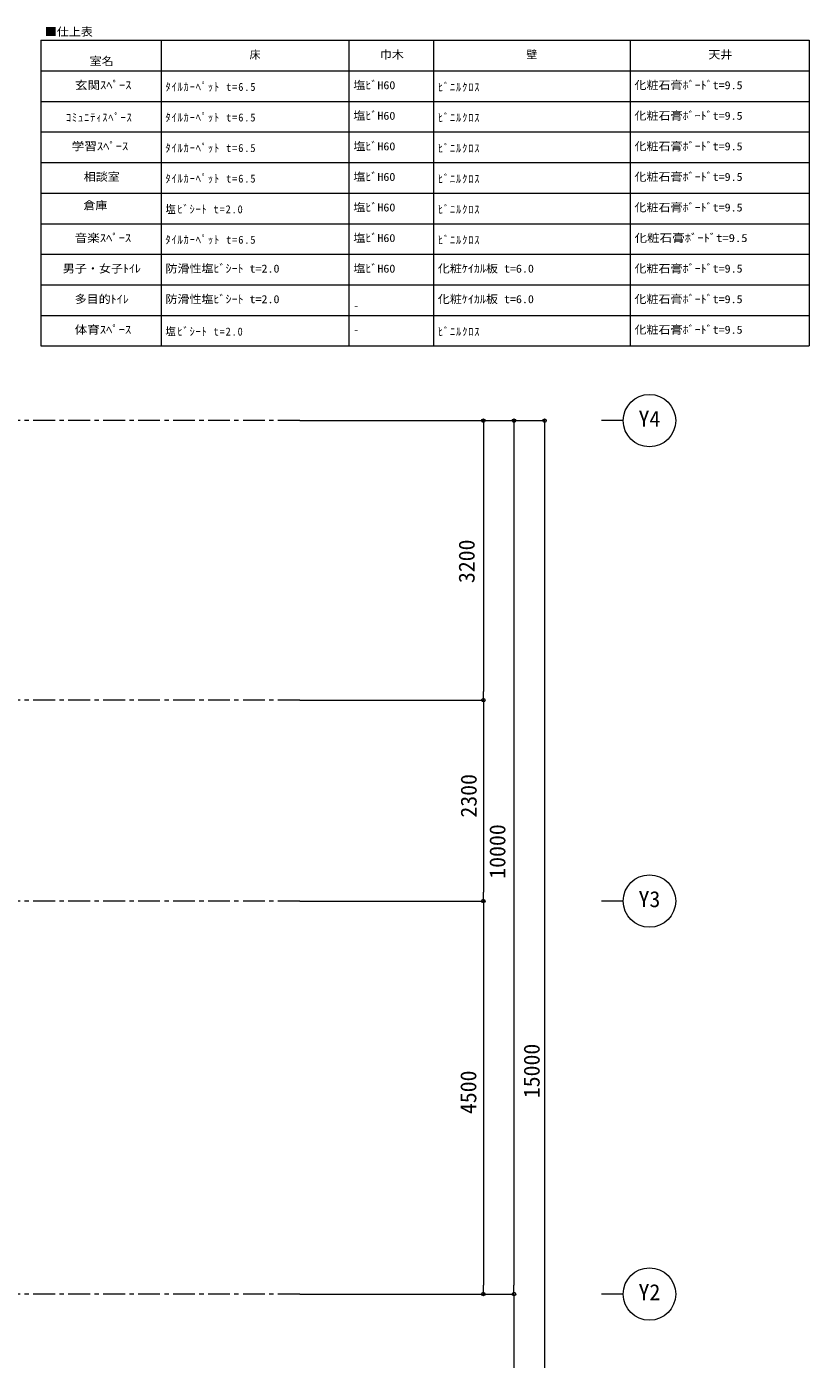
# Model space of a CAD drawing. Units: millimetres at full size, sheet at 1:50, with parts at other scales. Extents: x -18293 to 19316, y -13157 to 12422.
# Drawn here: x 10361 to 19316, y -2837 to 12422 of the extents above; entities that cross this region are included whole.
import ezdxf
from ezdxf.enums import TextEntityAlignment as Align

# ---------------------------------------------------------------- set-up
doc = ezdxf.new("R2010")
doc.units = ezdxf.units.MM
doc.header["$LTSCALE"] = 50
doc.header["$PDMODE"] = 32
doc.header["$PDSIZE"] = 40
doc.linetypes.add('CHAIN1', pattern=[8, 5, -1, 1, -1])
for name, color, linetype, lineweight in [('0-8', 3, 'Continuous', 13), ('1-1_表（文字_固定）', 4, 'Continuous', 9), ('1-6', 7, 'Continuous', 13)]:
    doc.layers.add(name, color=color, linetype=linetype, lineweight=lineweight)
doc.styles.add('ＭＳ ゴシック', font='')
doc.styles.get('ＭＳ ゴシック').set_extended_font_data('MS Gothic')

msp = doc.modelspace()

# ---------------------------------------------------------------- linework, layer by layer
at = {"layer": '0-8', "color": 7}
for p, q in [((10524.85, 12265.71), (19315.51, 12265.71)), ((10524.85, 12265.71), (10524.85, 8765.71)), ((11898.66, 12265.71), (11898.66, 8765.71)), ((14048.66, 12265.71), (14048.66, 8765.71)), ((15015.51, 12265.71), (15015.51, 8765.71)), ((17265.51, 12265.71), (17265.51, 8765.71)), ((19315.51, 12265.71), (19315.51, 8765.71)), ((10524.85, 11915.71), (19315.51, 11915.71)), ((10524.85, 11565.71), (19315.51, 11565.71)), ((10524.85, 11215.71), (19315.51, 11215.71)), ((10524.85, 10865.71), (19315.51, 10865.71)), ((10524.85, 10515.71), (19315.51, 10515.71)), ((10524.85, 10165.71), (19315.51, 10165.71)), ((10524.85, 9815.71), (19315.51, 9815.71)), ((10524.85, 9465.71), (19315.51, 9465.71)), ((10524.85, 9115.71), (19315.51, 9115.71)), ((10524.85, 8765.71), (19315.51, 8765.71))]:
    msp.add_line(p, q, dxfattribs=at)
at = {"layer": '1-1_表（文字_固定）', "linetype": 'CHAIN1'}
for p, q in [((13486.5, 7910.61), (-14692.82, 7910.61)), ((13486.5, 4710.61), (2607.18, 4710.61)), ((13486.5, 2410.61), (5607.18, 2410.61)), ((13486.5, -2089.39), (-14692.82, -2089.39))]:
    msp.add_line(p, q, dxfattribs=at)
at = {"layer": '1-6'}
for p, q in [((13486.5, 7910.61), (16286.5, 7910.61)), ((15586.5, 7910.61), (15586.5, 7810.61)), ((15586.5, 7810.61), (15586.5, 4810.61)), ((15936.5, 7910.61), (15936.5, 7810.61)), ((15936.5, 7810.61), (15936.5, -1989.39)), ((16286.5, 7910.61), (16286.5, 7810.61)), ((16286.5, 7810.61), (16286.5, -6989.39)), ((17186.5, 7910.61), (16936.5, 7910.61)), ((15586.5, 4710.61), (15586.5, 4810.61)), ((13486.5, 4710.61), (15586.5, 4710.61)), ((15586.5, 4710.61), (15586.5, 4610.61)), ((15586.5, 4610.61), (15586.5, 2510.61)), ((15586.5, 2410.61), (15586.5, 2510.61)), ((13486.5, 2410.61), (15586.5, 2410.61)), ((15586.5, 2410.61), (15586.5, 2310.61)), ((15586.5, 2310.61), (15586.5, -1989.39)), ((17186.5, 2410.61), (16936.5, 2410.61)), ((13486.5, -2089.39), (15936.5, -2089.39)), ((15586.5, -2089.39), (15586.5, -1989.39)), ((15936.5, -2089.39), (15936.5, -1989.39)), ((15936.5, -2089.39), (15936.5, -2189.39)), ((17186.5, -2089.39), (16936.5, -2089.39)), ((15936.5, -2189.39), (15936.5, -6989.39))]:
    msp.add_line(p, q, dxfattribs=at)
for centre in [(17486.5, 7910.61), (17486.5, 2410.61), (17486.5, -2089.39)]:
    msp.add_circle(centre, 300, dxfattribs=at)
at = {"layer": '1-6', "color": 2}
for p in [(15586.5, 7910.61), (15936.5, 7910.61), (16286.5, 7910.61)]:
    msp.add_point(p, dxfattribs=at)
at = {"layer": '1-6'}
for p in [(15586.5, 4710.61), (15586.5, 2410.61), (15586.5, -2089.39), (15936.5, -2089.39)]:
    msp.add_point(p, dxfattribs=at)

# ---------------------------------------------------------------- texts
at = {"layer": '0-8', "style": 'ＭＳ ゴシック'}
for s, width, p in [('■仕上表', 1.1, (10568.16, 12289.2)), ('室名', 1.1, (11081.75, 11953.21)), ('巾木', 1.1, (14402.08, 12028.21)), ('天井', 1.1, (18160.51, 12028.21)), ('玄関ｽﾍﾟｰｽ', 1.15, (10913, 11678.21)), ('塩ﾋﾞH60', 1.1, (14098.66, 11678.21)), ('化粧石膏ﾎﾞｰﾄﾞt=9.5', 1.1, (17315.51, 11678.21)), ('塩ﾋﾞH60', 1.1, (14098.66, 11328.21)), ('化粧石膏ﾎﾞｰﾄﾞt=9.5', 1.1, (17315.51, 11328.21)), ('学習ｽﾍﾟｰｽ', 1.15, (10876.75, 10978.21)), ('塩ﾋﾞH60', 1.1, (14098.66, 10978.21)), ('化粧石膏ﾎﾞｰﾄﾞt=9.5', 1.1, (17315.51, 10978.21)), ('相談室', 1.1, (11014.25, 10628.21)), ('塩ﾋﾞH60', 1.1, (14098.66, 10628.21)), ('化粧石膏ﾎﾞｰﾄﾞt=9.5', 1.1, (17315.51, 10628.21)), ('倉庫', 1.1, (11010.16, 10302.54)), ('塩ﾋﾞH60', 1.1, (14098.66, 10278.21)), ('化粧石膏ﾎﾞｰﾄﾞt=9.5', 1.1, (17315.51, 10278.21)), ('音楽ｽﾍﾟｰｽ', 1.15, (10910.5, 9928.21)), ('塩ﾋﾞH60', 1.1, (14098.66, 9928.21)), ('化粧石膏ﾎﾞｰﾄﾞt=9.5', 1.15, (17315.51, 9928.21)), ('男子・女子ﾄｲﾚ', 1.1, (10775.5, 9578.21)), ('防滑性塩ﾋﾞｼｰﾄ t=2.0', 1.1, (11948.66, 9578.21)), ('塩ﾋﾞH60', 1.1, (14098.66, 9578.21)), ('化粧ｹｲｶﾙ板 t=6.0', 1.1, (15065.51, 9578.21)), ('化粧石膏ﾎﾞｰﾄﾞt=9.5', 1.1, (17315.51, 9578.21)), ('多目的ﾄｲﾚ', 1.1, (10910.5, 9228.21)), ('防滑性塩ﾋﾞｼｰﾄ t=2.0', 1.1, (11948.66, 9228.21)), ('化粧ｹｲｶﾙ板 t=6.0', 1.1, (15065.51, 9228.21)), ('化粧石膏ﾎﾞｰﾄﾞt=9.5', 1.1, (17315.51, 9228.21)), ('体育ｽﾍﾟｰｽ', 1.15, (10910.5, 8878.21)), ('化粧石膏ﾎﾞｰﾄﾞt=9.5', 1.1, (17315.51, 8878.21))]:
    msp.add_text(s, height=91.64, dxfattribs=dict(at, width=width)).set_placement(p, align=Align.BOTTOM_LEFT)
for s, p in [('床', (12911.16, 12028.21)), ('壁', (16078.01, 12028.21)), ('-', (14098.66, 9153.21)), ('-', (14098.66, 8878.21))]:
    msp.add_text(s, height=91.64, dxfattribs=at).set_placement(p, align=Align.BOTTOM_LEFT)
at = {"layer": '0-8', "char_height": 91.64, "attachment_point": 7, "style": 'ＭＳ ゴシック'}
for s, insert in [('\\T1.17;\\W0.95;ﾀｲﾙｶｰﾍﾟｯﾄ\\~t=6.5', (11948.66, 11678.21)), ('\\T1.17;\\W0.95;ﾋﾞﾆﾙｸﾛｽ', (15065.51, 11678.21)), ('\\T1.17;\\W0.95;ｺﾐｭﾆﾃｨｽﾍﾟｰｽ', (10809.25, 11328.21)), ('\\T1.17;\\W0.95;ﾀｲﾙｶｰﾍﾟｯﾄ\\~t=6.5', (11948.66, 11328.21)), ('\\T1.17;\\W0.95;ﾋﾞﾆﾙｸﾛｽ', (15065.51, 11328.21)), ('\\T1.17;\\W0.95;ﾀｲﾙｶｰﾍﾟｯﾄ\\~t=6.5', (11948.66, 10978.21)), ('\\T1.17;\\W0.95;ﾋﾞﾆﾙｸﾛｽ', (15065.51, 10978.21)), ('\\T1.17;\\W0.95;ﾀｲﾙｶｰﾍﾟｯﾄ\\~t=6.5', (11948.66, 10628.21)), ('\\T1.17;\\W0.95;ﾋﾞﾆﾙｸﾛｽ', (15065.51, 10628.21)), ('\\T1.16;\\W0.95;塩ﾋﾞｼｰﾄ\\~t=2.0', (11948.66, 10278.21)), ('\\T1.17;\\W0.95;ﾋﾞﾆﾙｸﾛｽ', (15065.51, 10278.21)), ('\\T1.17;\\W0.95;ﾀｲﾙｶｰﾍﾟｯﾄ\\~t=6.5', (11948.66, 9928.21)), ('\\T1.17;\\W0.95;ﾋﾞﾆﾙｸﾛｽ', (15065.51, 9928.21)), ('\\T1.16;\\W0.95;塩ﾋﾞｼｰﾄ\\~t=2.0', (11948.66, 8878.21)), ('\\T1.17;\\W0.95;ﾋﾞﾆﾙｸﾛｽ', (15065.51, 8878.21))]:
    msp.add_mtext(s, dxfattribs=dict(at, insert=insert))
at = {"layer": '1-6', "color": 3, "style": 'ＭＳ ゴシック'}
for s, p in [('Y4', (17361.5, 7785.61)), ('Y3', (17361.5, 2285.61)), ('Y2', (17361.5, -2214.39))]:
    msp.add_text(s, height=183.3, dxfattribs=at).set_placement(p, align=Align.BOTTOM_LEFT)
for s, p in [('3200', (15541.29, 6050.86)), ('2300', (15564.37, 3365.74)), ('10000', (15893.24, 2666.06)), ('15000', (16285.27, 153.3)), ('4500', (15560.62, -28.72))]:
    msp.add_text(s, height=183.3, rotation=90, dxfattribs=at).set_placement(p, align=Align.BOTTOM_LEFT)

doc.saveas('drawing.dxf')
